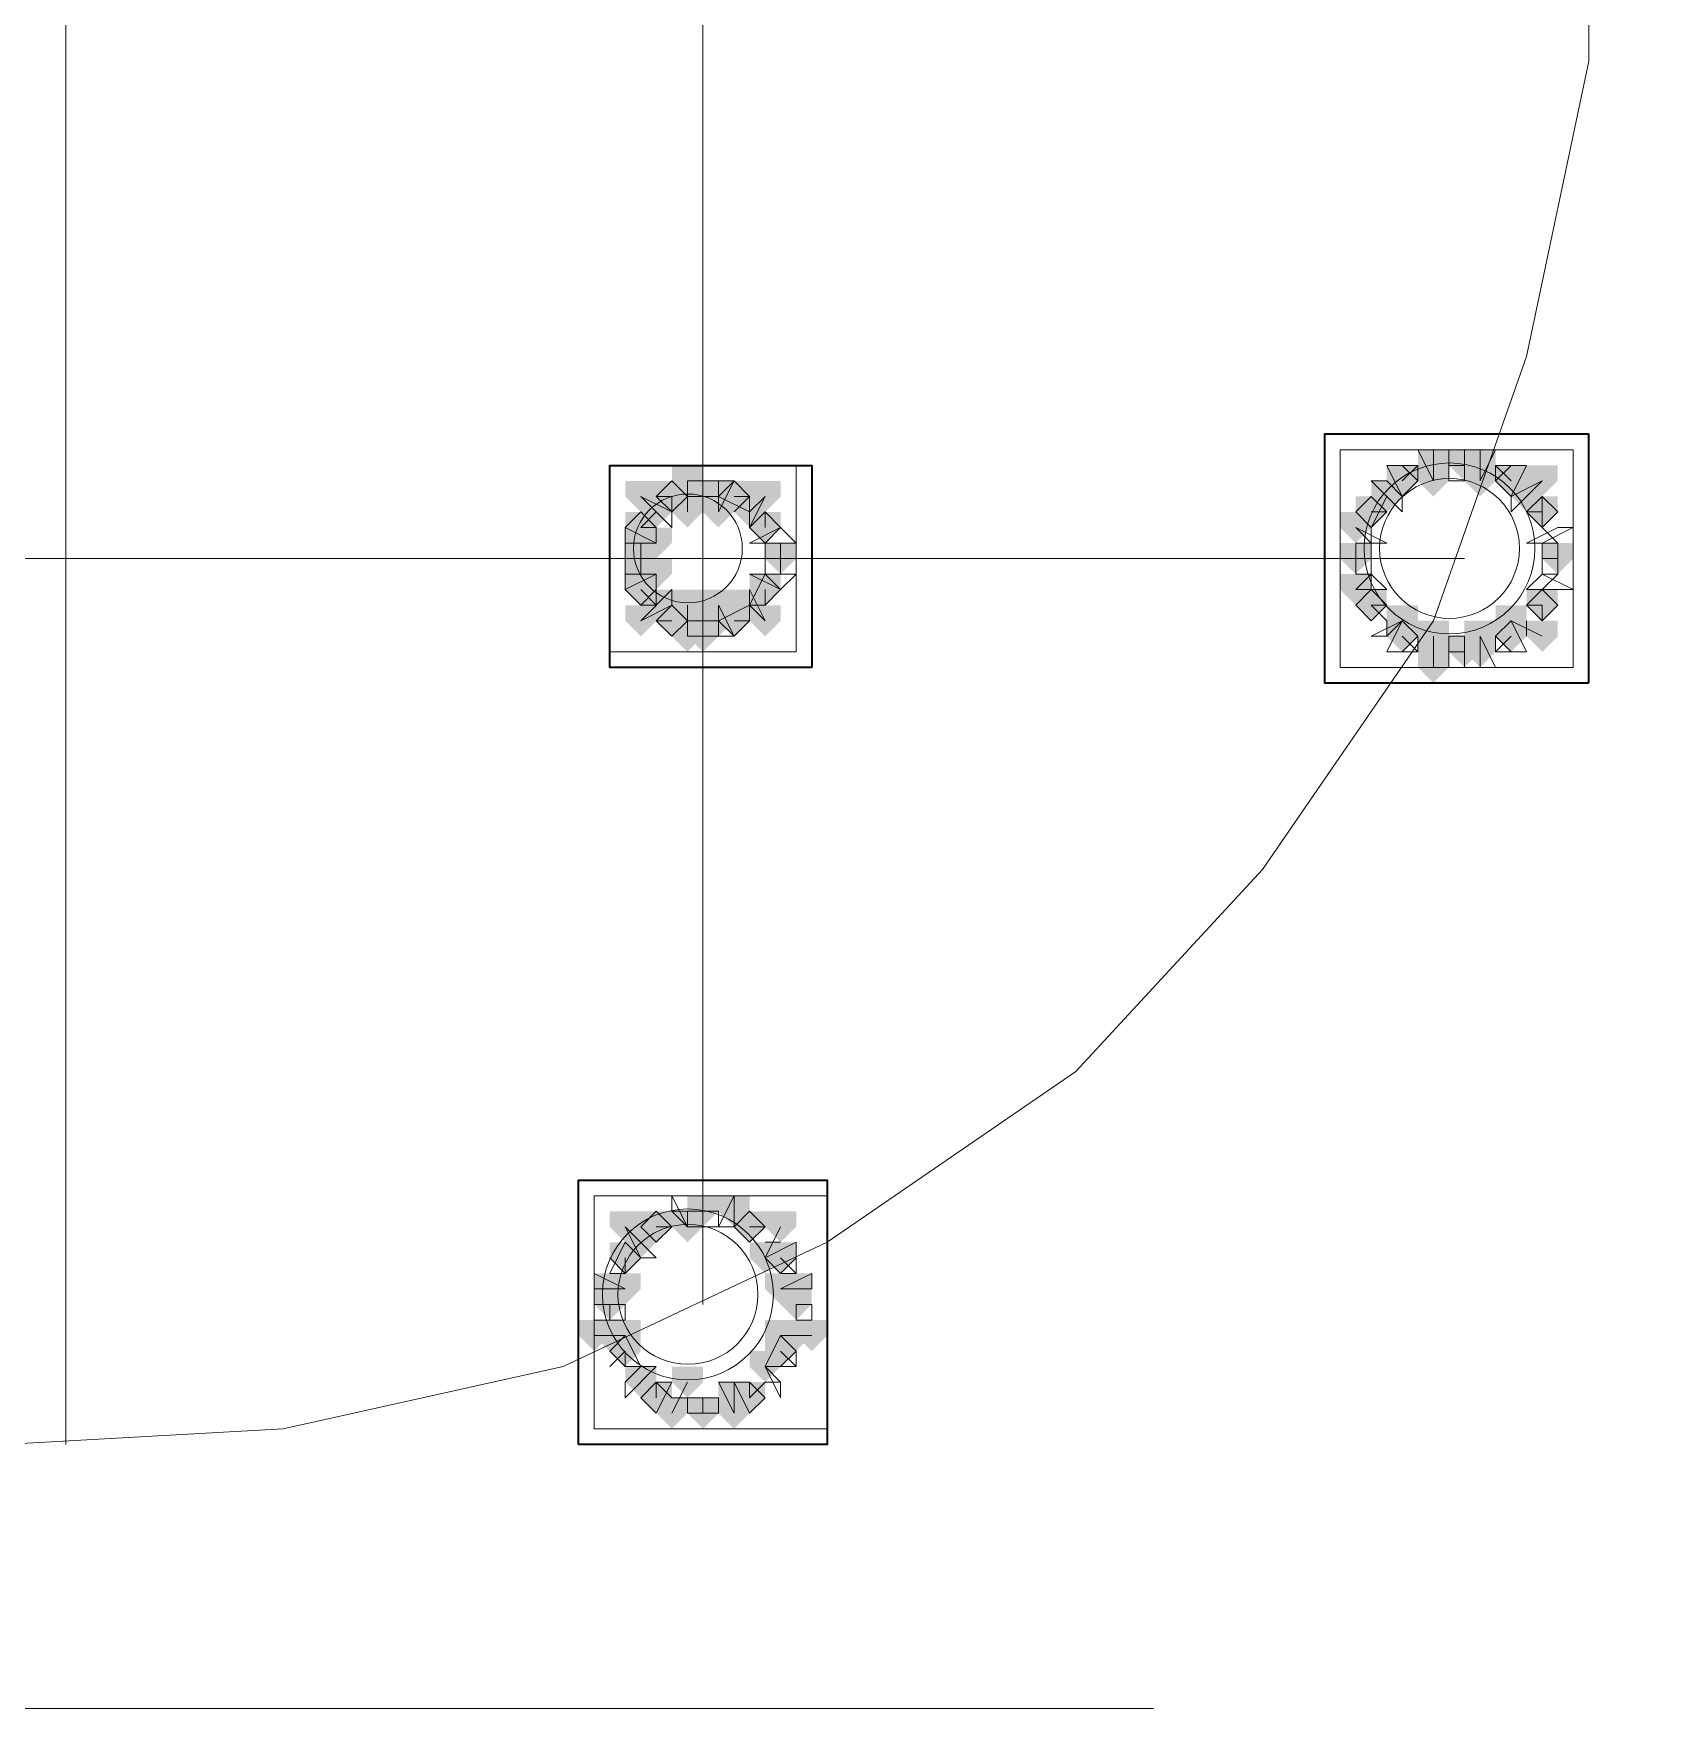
# Model space of a CAD drawing. Header units: millimetres. Extents: x 2315 to 4619, y 1334 to 1897.
# Drawn here: x 3919.89 to 3926.3, y 1534.67 to 1541.26 of the extents above; entities that cross this region are included whole.
import ezdxf

# ---------------------------------------------------------------- set-up
doc = ezdxf.new("R2010")
doc.units = ezdxf.units.MM
doc.linetypes.add('PDF_IMPORT', pattern=[1, 0.8, -0.2])
for name, color, linetype, true_color in [('PDF_10', 7, 'Continuous', 0x00b85c), ('PDF_AXIS', 7, 'Continuous', 0x00b85c), ('PDF_柱构件', 7, 'Continuous', 0x00b85c), ('PDF_转运站初步方案', 7, 'Continuous', 0x00b85c)]:
    doc.layers.add(name, color=color, linetype=linetype, true_color=true_color)
doc.layers.add('PDF_中心线层', color=1, linetype='Continuous')
doc.layers.add('PDF_粗实线层', color=7, linetype='Continuous')

msp = doc.modelspace()

# ---------------------------------------------------------------- hatches: boundary and pattern name
at = {"layer": 'PDF_10', "transparency": 33554559}
for points in [[(3925.5101, 1539.6195), (3925.449, 1539.6195), (3925.449, 1539.5584), (3925.5101, 1539.4974), (3925.5712, 1539.5584), (3925.5712, 1539.6195)], [(3925.5101, 1539.6195), (3925.449, 1539.6195), (3925.449, 1539.5584), (3925.5101, 1539.4974), (3925.5712, 1539.5584), (3925.5712, 1539.6195)], [(3925.5101, 1539.6195), (3925.449, 1539.6195), (3925.449, 1539.5584), (3925.5101, 1539.4974), (3925.5712, 1539.5584), (3925.5712, 1539.6195)], [(3925.2658, 1539.5584), (3925.2047, 1539.5584), (3925.2047, 1539.4974), (3925.2658, 1539.4363), (3925.3268, 1539.4974), (3925.3268, 1539.5584)], [(3925.2658, 1539.5584), (3925.2047, 1539.5584), (3925.2047, 1539.4974), (3925.2658, 1539.4363), (3925.3268, 1539.4974), (3925.3268, 1539.5584)], [(3925.6933, 1539.5584), (3925.6322, 1539.5584), (3925.6322, 1539.4974), (3925.6933, 1539.4363), (3925.7544, 1539.4974), (3925.7544, 1539.5584)], [(3925.6933, 1539.5584), (3925.6322, 1539.5584), (3925.6322, 1539.4974), (3925.6933, 1539.4363), (3925.7544, 1539.4974), (3925.7544, 1539.5584)], [(3922.3949, 1539.4974), (3922.3339, 1539.4974), (3922.3339, 1539.4363), (3922.3949, 1539.3752), (3922.456, 1539.4363), (3922.456, 1539.4974)], [(3922.3949, 1539.4974), (3922.3339, 1539.4974), (3922.3339, 1539.4363), (3922.3949, 1539.3752), (3922.456, 1539.4363), (3922.456, 1539.4974)], [(3922.5171, 1539.4974), (3922.456, 1539.4974), (3922.456, 1539.4363), (3922.5171, 1539.3752), (3922.5782, 1539.4363), (3922.5782, 1539.4974)], [(3922.5171, 1539.4974), (3922.456, 1539.4974), (3922.456, 1539.4363), (3922.5171, 1539.3752), (3922.5782, 1539.4363), (3922.5782, 1539.4974)], [(3922.6393, 1539.4974), (3922.5782, 1539.4974), (3922.5782, 1539.4363), (3922.6393, 1539.3752), (3922.7003, 1539.4363), (3922.7003, 1539.4974)], [(3922.6393, 1539.4974), (3922.5782, 1539.4974), (3922.5782, 1539.4363), (3922.6393, 1539.3752), (3922.7003, 1539.4363), (3922.7003, 1539.4974)], [(3925.1436, 1539.4363), (3925.0825, 1539.4363), (3925.0825, 1539.3752), (3925.1436, 1539.3141), (3925.2047, 1539.3752), (3925.2047, 1539.4363)], [(3925.1436, 1539.4363), (3925.0825, 1539.4363), (3925.0825, 1539.3752), (3925.1436, 1539.3141), (3925.2047, 1539.3752), (3925.2047, 1539.4363)], [(3925.8155, 1539.4363), (3925.7544, 1539.4363), (3925.7544, 1539.3752), (3925.8155, 1539.3141), (3925.8766, 1539.3752), (3925.8766, 1539.4363)], [(3925.8155, 1539.4363), (3925.7544, 1539.4363), (3925.7544, 1539.3752), (3925.8155, 1539.3141), (3925.8766, 1539.3752), (3925.8766, 1539.4363)], [(3922.2728, 1539.3752), (3922.2117, 1539.3752), (3922.2117, 1539.3141), (3922.2728, 1539.253), (3922.3339, 1539.3141), (3922.3339, 1539.3752)], [(3922.2728, 1539.3752), (3922.2117, 1539.3752), (3922.2117, 1539.3141), (3922.2728, 1539.253), (3922.3339, 1539.3141), (3922.3339, 1539.3752)], [(3922.7614, 1539.3752), (3922.7003, 1539.3752), (3922.7003, 1539.3141), (3922.7614, 1539.253), (3922.8225, 1539.3141), (3922.8225, 1539.3752)], [(3922.7614, 1539.3752), (3922.7003, 1539.3752), (3922.7003, 1539.3141), (3922.7614, 1539.253), (3922.8225, 1539.3141), (3922.8225, 1539.3752)], [(3922.7614, 1539.3752), (3922.7003, 1539.3752), (3922.7003, 1539.3141), (3922.7614, 1539.253), (3922.8225, 1539.3141), (3922.8225, 1539.3752)], [(3922.2728, 1539.253), (3922.2117, 1539.253), (3922.2117, 1539.192), (3922.2728, 1539.1309), (3922.3339, 1539.192), (3922.3339, 1539.253)], [(3922.2728, 1539.253), (3922.2117, 1539.253), (3922.2117, 1539.192), (3922.2728, 1539.1309), (3922.3339, 1539.192), (3922.3339, 1539.253)], [(3922.8225, 1539.253), (3922.7614, 1539.253), (3922.7614, 1539.192), (3922.8225, 1539.1309), (3922.8836, 1539.192), (3922.8836, 1539.253)], [(3922.8225, 1539.253), (3922.7614, 1539.253), (3922.7614, 1539.192), (3922.8225, 1539.1309), (3922.8836, 1539.192), (3922.8836, 1539.253)], [(3925.0825, 1539.253), (3925.0214, 1539.253), (3925.0214, 1539.192), (3925.0825, 1539.1309), (3925.1436, 1539.192), (3925.1436, 1539.253)], [(3925.0825, 1539.253), (3925.0214, 1539.253), (3925.0214, 1539.192), (3925.0825, 1539.1309), (3925.1436, 1539.192), (3925.1436, 1539.253)], [(3925.8766, 1539.253), (3925.8155, 1539.253), (3925.8155, 1539.192), (3925.8766, 1539.1309), (3925.9376, 1539.192), (3925.9376, 1539.253)], [(3925.8766, 1539.253), (3925.8155, 1539.253), (3925.8155, 1539.192), (3925.8766, 1539.1309), (3925.9376, 1539.192), (3925.9376, 1539.253)], [(3922.2728, 1539.1309), (3922.2117, 1539.1309), (3922.2117, 1539.0698), (3922.2728, 1539.0087), (3922.3339, 1539.0698), (3922.3339, 1539.1309)], [(3922.2728, 1539.1309), (3922.2117, 1539.1309), (3922.2117, 1539.0698), (3922.2728, 1539.0087), (3922.3339, 1539.0698), (3922.3339, 1539.1309)], [(3922.7614, 1539.1309), (3922.7003, 1539.1309), (3922.7003, 1539.0698), (3922.7614, 1539.0087), (3922.8225, 1539.0698), (3922.8225, 1539.1309)], [(3922.7614, 1539.1309), (3922.7003, 1539.1309), (3922.7003, 1539.0698), (3922.7614, 1539.0087), (3922.8225, 1539.0698), (3922.8225, 1539.1309)], [(3925.1436, 1539.0698), (3925.0825, 1539.0698), (3925.0825, 1539.0087), (3925.1436, 1538.9476), (3925.2047, 1539.0087), (3925.2047, 1539.0698)], [(3925.1436, 1539.0698), (3925.0825, 1539.0698), (3925.0825, 1539.0087), (3925.1436, 1538.9476), (3925.2047, 1539.0087), (3925.2047, 1539.0698)], [(3925.8155, 1539.0698), (3925.7544, 1539.0698), (3925.7544, 1539.0087), (3925.8155, 1538.9476), (3925.8766, 1539.0087), (3925.8766, 1539.0698)], [(3925.8155, 1539.0698), (3925.7544, 1539.0698), (3925.7544, 1539.0087), (3925.8155, 1538.9476), (3925.8766, 1539.0087), (3925.8766, 1539.0698)], [(3922.3949, 1539.0087), (3922.3339, 1539.0087), (3922.3339, 1538.9476), (3922.3949, 1538.8866), (3922.456, 1538.9476), (3922.456, 1539.0087)], [(3922.3949, 1539.0087), (3922.3339, 1539.0087), (3922.3339, 1538.9476), (3922.3949, 1538.8866), (3922.456, 1538.9476), (3922.456, 1539.0087)], [(3922.3949, 1539.0087), (3922.3339, 1539.0087), (3922.3339, 1538.9476), (3922.3949, 1538.8866), (3922.456, 1538.9476), (3922.456, 1539.0087)], [(3922.6393, 1539.0087), (3922.5782, 1539.0087), (3922.5782, 1538.9476), (3922.6393, 1538.8866), (3922.7003, 1538.9476), (3922.7003, 1539.0087)], [(3922.6393, 1539.0087), (3922.5782, 1539.0087), (3922.5782, 1538.9476), (3922.6393, 1538.8866), (3922.7003, 1538.9476), (3922.7003, 1539.0087)], [(3922.5171, 1538.9476), (3922.456, 1538.9476), (3922.456, 1538.8866), (3922.5171, 1538.8255), (3922.5782, 1538.8866), (3922.5782, 1538.9476)], [(3922.5171, 1538.9476), (3922.456, 1538.9476), (3922.456, 1538.8866), (3922.5171, 1538.8255), (3922.5782, 1538.8866), (3922.5782, 1538.9476)], [(3925.2658, 1538.9476), (3925.2047, 1538.9476), (3925.2047, 1538.8866), (3925.2658, 1538.8255), (3925.3268, 1538.8866), (3925.3268, 1538.9476)], [(3925.2658, 1538.9476), (3925.2047, 1538.9476), (3925.2047, 1538.8866), (3925.2658, 1538.8255), (3925.3268, 1538.8866), (3925.3268, 1538.9476)], [(3925.6933, 1538.9476), (3925.6322, 1538.9476), (3925.6322, 1538.8866), (3925.6933, 1538.8255), (3925.7544, 1538.8866), (3925.7544, 1538.9476)], [(3925.6933, 1538.9476), (3925.6322, 1538.9476), (3925.6322, 1538.8866), (3925.6933, 1538.8255), (3925.7544, 1538.8866), (3925.7544, 1538.9476)], [(3925.5101, 1538.8866), (3925.449, 1538.8866), (3925.449, 1538.8255), (3925.5101, 1538.7644), (3925.5712, 1538.8255), (3925.5712, 1538.8866)], [(3925.5101, 1538.8866), (3925.449, 1538.8866), (3925.449, 1538.8255), (3925.5101, 1538.7644), (3925.5712, 1538.8255), (3925.5712, 1538.8866)], [(3922.3339, 1536.6265), (3922.2728, 1536.6265), (3922.2728, 1536.5655), (3922.3339, 1536.5044), (3922.3949, 1536.5655), (3922.3949, 1536.6265)], [(3922.3339, 1536.6265), (3922.2728, 1536.6265), (3922.2728, 1536.5655), (3922.3339, 1536.5044), (3922.3949, 1536.5655), (3922.3949, 1536.6265)], [(3922.3339, 1536.6265), (3922.2728, 1536.6265), (3922.2728, 1536.5655), (3922.3339, 1536.5044), (3922.3949, 1536.5655), (3922.3949, 1536.6265)], [(3922.5171, 1536.6876), (3922.456, 1536.6876), (3922.456, 1536.6265), (3922.5171, 1536.5655), (3922.5782, 1536.6265), (3922.5782, 1536.6876)], [(3922.5171, 1536.6876), (3922.456, 1536.6876), (3922.456, 1536.6265), (3922.5171, 1536.5655), (3922.5782, 1536.6265), (3922.5782, 1536.6876)], [(3922.7003, 1536.6265), (3922.6393, 1536.6265), (3922.6393, 1536.5655), (3922.7003, 1536.5044), (3922.7614, 1536.5655), (3922.7614, 1536.6265)], [(3922.7003, 1536.6265), (3922.6393, 1536.6265), (3922.6393, 1536.5655), (3922.7003, 1536.5044), (3922.7614, 1536.5655), (3922.7614, 1536.6265)], [(3922.7003, 1536.6265), (3922.6393, 1536.6265), (3922.6393, 1536.5655), (3922.7003, 1536.5044), (3922.7614, 1536.5655), (3922.7614, 1536.6265)], [(3922.2117, 1536.5044), (3922.1506, 1536.5044), (3922.1506, 1536.4433), (3922.2117, 1536.3822), (3922.2728, 1536.4433), (3922.2728, 1536.5044)], [(3922.2117, 1536.5044), (3922.1506, 1536.5044), (3922.1506, 1536.4433), (3922.2117, 1536.3822), (3922.2728, 1536.4433), (3922.2728, 1536.5044)], [(3922.8225, 1536.5044), (3922.7614, 1536.5044), (3922.7614, 1536.4433), (3922.8225, 1536.3822), (3922.8836, 1536.4433), (3922.8836, 1536.5044)], [(3922.8225, 1536.5044), (3922.7614, 1536.5044), (3922.7614, 1536.4433), (3922.8225, 1536.3822), (3922.8836, 1536.4433), (3922.8836, 1536.5044)], [(3922.1506, 1536.3211), (3922.0895, 1536.3211), (3922.0895, 1536.2601), (3922.1506, 1536.199), (3922.2117, 1536.2601), (3922.2117, 1536.3211)], [(3922.1506, 1536.3211), (3922.0895, 1536.3211), (3922.0895, 1536.2601), (3922.1506, 1536.199), (3922.2117, 1536.2601), (3922.2117, 1536.3211)], [(3922.1506, 1536.3211), (3922.0895, 1536.3211), (3922.0895, 1536.2601), (3922.1506, 1536.199), (3922.2117, 1536.2601), (3922.2117, 1536.3211)], [(3922.8836, 1536.3211), (3922.8225, 1536.3211), (3922.8225, 1536.2601), (3922.8836, 1536.199), (3922.9447, 1536.2601), (3922.9447, 1536.3211)], [(3922.8836, 1536.3211), (3922.8225, 1536.3211), (3922.8225, 1536.2601), (3922.8836, 1536.199), (3922.9447, 1536.2601), (3922.9447, 1536.3211)], [(3922.2117, 1536.1379), (3922.1506, 1536.1379), (3922.1506, 1536.0768), (3922.2117, 1536.0157), (3922.2728, 1536.0768), (3922.2728, 1536.1379)], [(3922.2117, 1536.1379), (3922.1506, 1536.1379), (3922.1506, 1536.0768), (3922.2117, 1536.0157), (3922.2728, 1536.0768), (3922.2728, 1536.1379)], [(3922.8225, 1536.1379), (3922.7614, 1536.1379), (3922.7614, 1536.0768), (3922.8225, 1536.0157), (3922.8836, 1536.0768), (3922.8836, 1536.1379)], [(3922.8225, 1536.1379), (3922.7614, 1536.1379), (3922.7614, 1536.0768), (3922.8225, 1536.0157), (3922.8836, 1536.0768), (3922.8836, 1536.1379)], [(3922.3339, 1535.9547), (3922.2728, 1535.9547), (3922.2728, 1535.8936), (3922.3339, 1535.8325), (3922.3949, 1535.8936), (3922.3949, 1535.9547)], [(3922.3339, 1535.9547), (3922.2728, 1535.9547), (3922.2728, 1535.8936), (3922.3339, 1535.8325), (3922.3949, 1535.8936), (3922.3949, 1535.9547)], [(3922.7003, 1535.9547), (3922.6393, 1535.9547), (3922.6393, 1535.8936), (3922.7003, 1535.8325), (3922.7614, 1535.8936), (3922.7614, 1535.9547)], [(3922.7003, 1535.9547), (3922.6393, 1535.9547), (3922.6393, 1535.8936), (3922.7003, 1535.8325), (3922.7614, 1535.8936), (3922.7614, 1535.9547)], [(3922.5171, 1535.8936), (3922.456, 1535.8936), (3922.456, 1535.8325), (3922.5171, 1535.7714), (3922.5782, 1535.8325), (3922.5782, 1535.8936)], [(3922.5171, 1535.8936), (3922.456, 1535.8936), (3922.456, 1535.8325), (3922.5171, 1535.7714), (3922.5782, 1535.8325), (3922.5782, 1535.8936)]]:
    msp.add_hatch(color=6, dxfattribs=at).paths.add_polyline_path(points)
at = {"layer": 'PDF_柱构件', "transparency": 33554559}
for points in [[(3925.3879, 1539.6195), (3925.3268, 1539.6195), (3925.3268, 1539.5584), (3925.3879, 1539.4974), (3925.449, 1539.5584), (3925.449, 1539.6195)], [(3925.5712, 1539.6195), (3925.5101, 1539.6195), (3925.5101, 1539.5584), (3925.5712, 1539.4974), (3925.6322, 1539.5584), (3925.6322, 1539.6195)], [(3922.456, 1539.5584), (3922.3949, 1539.5584), (3922.3949, 1539.4974), (3922.456, 1539.4363), (3922.5171, 1539.4974), (3922.5171, 1539.5584)], [(3925.3879, 1539.5584), (3925.3268, 1539.5584), (3925.3268, 1539.4974), (3925.3879, 1539.4363), (3925.449, 1539.4974), (3925.449, 1539.5584)], [(3925.5712, 1539.5584), (3925.5101, 1539.5584), (3925.5101, 1539.4974), (3925.5712, 1539.4363), (3925.6322, 1539.4974), (3925.6322, 1539.5584)], [(3925.8155, 1539.5584), (3925.7544, 1539.5584), (3925.7544, 1539.4974), (3925.8155, 1539.4363), (3925.8766, 1539.4974), (3925.8766, 1539.5584)], [(3922.2728, 1539.4974), (3922.2117, 1539.4974), (3922.2117, 1539.4363), (3922.2728, 1539.3752), (3922.3339, 1539.4363), (3922.3339, 1539.4974)], [(3922.456, 1539.4974), (3922.3949, 1539.4974), (3922.3949, 1539.4363), (3922.456, 1539.3752), (3922.5171, 1539.4363), (3922.5171, 1539.4974)], [(3922.5782, 1539.4974), (3922.5171, 1539.4974), (3922.5171, 1539.4363), (3922.5782, 1539.3752), (3922.6393, 1539.4363), (3922.6393, 1539.4974)], [(3922.7614, 1539.4974), (3922.7003, 1539.4974), (3922.7003, 1539.4363), (3922.7614, 1539.3752), (3922.8225, 1539.4363), (3922.8225, 1539.4974)], [(3925.2047, 1539.4974), (3925.1436, 1539.4974), (3925.1436, 1539.4363), (3925.2047, 1539.3752), (3925.2658, 1539.4363), (3925.2658, 1539.4974)], [(3925.7544, 1539.4974), (3925.6933, 1539.4974), (3925.6933, 1539.4363), (3925.7544, 1539.3752), (3925.8155, 1539.4363), (3925.8155, 1539.4974)], [(3922.3339, 1539.4363), (3922.2728, 1539.4363), (3922.2728, 1539.3752), (3922.3339, 1539.3141), (3922.3949, 1539.3752), (3922.3949, 1539.4363)], [(3922.456, 1539.4363), (3922.3949, 1539.4363), (3922.3949, 1539.3752), (3922.456, 1539.3141), (3922.5171, 1539.3752), (3922.5171, 1539.4363)], [(3922.5782, 1539.4363), (3922.5171, 1539.4363), (3922.5171, 1539.3752), (3922.5782, 1539.3141), (3922.6393, 1539.3752), (3922.6393, 1539.4363)], [(3922.7003, 1539.4363), (3922.6393, 1539.4363), (3922.6393, 1539.3752), (3922.7003, 1539.3141), (3922.7614, 1539.3752), (3922.7614, 1539.4363)], [(3925.0825, 1539.3752), (3925.0214, 1539.3752), (3925.0214, 1539.3141), (3925.0825, 1539.253), (3925.1436, 1539.3141), (3925.1436, 1539.3752)], [(3922.2728, 1539.3141), (3922.2117, 1539.3141), (3922.2117, 1539.253), (3922.2728, 1539.192), (3922.3339, 1539.253), (3922.3339, 1539.3141)], [(3922.3339, 1539.3141), (3922.2728, 1539.3141), (3922.2728, 1539.253), (3922.3339, 1539.192), (3922.3949, 1539.253), (3922.3949, 1539.3141)], [(3922.2728, 1539.192), (3922.2117, 1539.192), (3922.2117, 1539.1309), (3922.2728, 1539.0698), (3922.3339, 1539.1309), (3922.3339, 1539.192)], [(3922.3339, 1539.192), (3922.2728, 1539.192), (3922.2728, 1539.1309), (3922.3339, 1539.0698), (3922.3949, 1539.1309), (3922.3949, 1539.192)], [(3925.0825, 1539.1309), (3925.0214, 1539.1309), (3925.0214, 1539.0698), (3925.0825, 1539.0087), (3925.1436, 1539.0698), (3925.1436, 1539.1309)], [(3922.3339, 1539.0698), (3922.2728, 1539.0698), (3922.2728, 1539.0087), (3922.3339, 1538.9476), (3922.3949, 1539.0087), (3922.3949, 1539.0698)], [(3922.456, 1539.0698), (3922.3949, 1539.0698), (3922.3949, 1539.0087), (3922.456, 1538.9476), (3922.5171, 1539.0087), (3922.5171, 1539.0698)], [(3922.5782, 1539.0698), (3922.5171, 1539.0698), (3922.5171, 1539.0087), (3922.5782, 1538.9476), (3922.6393, 1539.0087), (3922.6393, 1539.0698)], [(3922.7003, 1539.0698), (3922.6393, 1539.0698), (3922.6393, 1539.0087), (3922.7003, 1538.9476), (3922.7614, 1539.0087), (3922.7614, 1539.0698)], [(3922.2728, 1539.0087), (3922.2117, 1539.0087), (3922.2117, 1538.9476), (3922.2728, 1538.8866), (3922.3339, 1538.9476), (3922.3339, 1539.0087)], [(3922.456, 1539.0087), (3922.3949, 1539.0087), (3922.3949, 1538.9476), (3922.456, 1538.8866), (3922.5171, 1538.9476), (3922.5171, 1539.0087)], [(3922.5782, 1539.0087), (3922.5171, 1539.0087), (3922.5171, 1538.9476), (3922.5782, 1538.8866), (3922.6393, 1538.9476), (3922.6393, 1539.0087)], [(3922.7614, 1539.0087), (3922.7003, 1539.0087), (3922.7003, 1538.9476), (3922.7614, 1538.8866), (3922.8225, 1538.9476), (3922.8225, 1539.0087)], [(3925.2658, 1539.0087), (3925.2047, 1539.0087), (3925.2047, 1538.9476), (3925.2658, 1538.8866), (3925.3268, 1538.9476), (3925.3268, 1539.0087)], [(3925.6933, 1539.0087), (3925.6322, 1539.0087), (3925.6322, 1538.9476), (3925.6933, 1538.8866), (3925.7544, 1538.9476), (3925.7544, 1539.0087)], [(3922.456, 1538.9476), (3922.3949, 1538.9476), (3922.3949, 1538.8866), (3922.456, 1538.8255), (3922.5171, 1538.8866), (3922.5171, 1538.9476)], [(3925.3879, 1538.9476), (3925.3268, 1538.9476), (3925.3268, 1538.8866), (3925.3879, 1538.8255), (3925.449, 1538.8866), (3925.449, 1538.9476)], [(3925.5712, 1538.9476), (3925.5101, 1538.9476), (3925.5101, 1538.8866), (3925.5712, 1538.8255), (3925.6322, 1538.8866), (3925.6322, 1538.9476)], [(3925.8155, 1538.9476), (3925.7544, 1538.9476), (3925.7544, 1538.8866), (3925.8155, 1538.8255), (3925.8766, 1538.8866), (3925.8766, 1538.9476)], [(3925.3879, 1538.8866), (3925.3268, 1538.8866), (3925.3268, 1538.8255), (3925.3879, 1538.7644), (3925.449, 1538.8255), (3925.449, 1538.8866)], [(3925.5712, 1538.8866), (3925.5101, 1538.8866), (3925.5101, 1538.8255), (3925.5712, 1538.7644), (3925.6322, 1538.8255), (3925.6322, 1538.8866)], [(3925.3879, 1538.8255), (3925.3268, 1538.8255), (3925.3268, 1538.7644), (3925.3879, 1538.7033), (3925.449, 1538.7644), (3925.449, 1538.8255)], [(3922.2117, 1536.6265), (3922.1506, 1536.6265), (3922.1506, 1536.5655), (3922.2117, 1536.5044), (3922.2728, 1536.5655), (3922.2728, 1536.6265)], [(3922.456, 1536.6265), (3922.3949, 1536.6265), (3922.3949, 1536.5655), (3922.456, 1536.5044), (3922.5171, 1536.5655), (3922.5171, 1536.6265)], [(3922.6393, 1536.6876), (3922.5782, 1536.6876), (3922.5782, 1536.6265), (3922.6393, 1536.5655), (3922.7003, 1536.6265), (3922.7003, 1536.6876)], [(3922.8225, 1536.6265), (3922.7614, 1536.6265), (3922.7614, 1536.5655), (3922.8225, 1536.5044), (3922.8836, 1536.5655), (3922.8836, 1536.6265)], [(3922.2728, 1536.5655), (3922.2117, 1536.5655), (3922.2117, 1536.5044), (3922.2728, 1536.4433), (3922.3339, 1536.5044), (3922.3339, 1536.5655)], [(3922.7614, 1536.5044), (3922.7003, 1536.5044), (3922.7003, 1536.4433), (3922.7614, 1536.3822), (3922.8225, 1536.4433), (3922.8225, 1536.5044)], [(3922.1506, 1536.3822), (3922.0895, 1536.3822), (3922.0895, 1536.3211), (3922.1506, 1536.2601), (3922.2117, 1536.3211), (3922.2117, 1536.3822)], [(3922.2117, 1536.3822), (3922.1506, 1536.3822), (3922.1506, 1536.3211), (3922.2117, 1536.2601), (3922.2728, 1536.3211), (3922.2728, 1536.3822)], [(3922.8225, 1536.3822), (3922.7614, 1536.3822), (3922.7614, 1536.3211), (3922.8225, 1536.2601), (3922.8836, 1536.3211), (3922.8836, 1536.3822)], [(3922.8836, 1536.3822), (3922.8225, 1536.3822), (3922.8225, 1536.3211), (3922.8836, 1536.2601), (3922.9447, 1536.3211), (3922.9447, 1536.3822)], [(3922.0895, 1536.199), (3922.0285, 1536.199), (3922.0285, 1536.1379), (3922.0895, 1536.0768), (3922.1506, 1536.1379), (3922.1506, 1536.199)], [(3922.1506, 1536.199), (3922.0895, 1536.199), (3922.0895, 1536.1379), (3922.1506, 1536.0768), (3922.2117, 1536.1379), (3922.2117, 1536.199)], [(3922.2117, 1536.199), (3922.1506, 1536.199), (3922.1506, 1536.1379), (3922.2117, 1536.0768), (3922.2728, 1536.1379), (3922.2728, 1536.199)], [(3922.8225, 1536.199), (3922.7614, 1536.199), (3922.7614, 1536.1379), (3922.8225, 1536.0768), (3922.8836, 1536.1379), (3922.8836, 1536.199)], [(3922.8836, 1536.199), (3922.8225, 1536.199), (3922.8225, 1536.1379), (3922.8836, 1536.0768), (3922.9447, 1536.1379), (3922.9447, 1536.199)], [(3922.9447, 1536.199), (3922.8836, 1536.199), (3922.8836, 1536.1379), (3922.9447, 1536.0768), (3923.0058, 1536.1379), (3923.0058, 1536.199)], [(3922.7614, 1536.0768), (3922.7003, 1536.0768), (3922.7003, 1536.0157), (3922.7614, 1535.9547), (3922.8225, 1536.0157), (3922.8225, 1536.0768)], [(3922.2728, 1536.0157), (3922.2117, 1536.0157), (3922.2117, 1535.9547), (3922.2728, 1535.8936), (3922.3339, 1535.9547), (3922.3339, 1536.0157)], [(3922.456, 1536.0157), (3922.3949, 1536.0157), (3922.3949, 1535.9547), (3922.456, 1535.8936), (3922.5171, 1535.9547), (3922.5171, 1536.0157)], [(3922.6393, 1535.9547), (3922.5782, 1535.9547), (3922.5782, 1535.8936), (3922.6393, 1535.8325), (3922.7003, 1535.8936), (3922.7003, 1535.9547)], [(3922.3949, 1535.8936), (3922.3339, 1535.8936), (3922.3339, 1535.8325), (3922.3949, 1535.7714), (3922.456, 1535.8325), (3922.456, 1535.8936)], [(3922.6393, 1535.8936), (3922.5782, 1535.8936), (3922.5782, 1535.8325), (3922.6393, 1535.7714), (3922.7003, 1535.8325), (3922.7003, 1535.8936)]]:
    msp.add_hatch(color=6, dxfattribs=at).paths.add_polyline_path(points)
at = {"layer": 'PDF_转运站初步方案', "transparency": 33554559}
for points in [[(3925.5101, 1539.6195), (3925.449, 1539.6195), (3925.449, 1539.5584), (3925.5101, 1539.4974), (3925.5712, 1539.5584), (3925.5712, 1539.6195)], [(3925.5101, 1539.6195), (3925.449, 1539.6195), (3925.449, 1539.5584), (3925.5101, 1539.4974), (3925.5712, 1539.5584), (3925.5712, 1539.6195)], [(3925.2658, 1539.5584), (3925.2047, 1539.5584), (3925.2047, 1539.4974), (3925.2658, 1539.4363), (3925.3268, 1539.4974), (3925.3268, 1539.5584)], [(3925.2658, 1539.5584), (3925.2047, 1539.5584), (3925.2047, 1539.4974), (3925.2658, 1539.4363), (3925.3268, 1539.4974), (3925.3268, 1539.5584)], [(3925.6933, 1539.5584), (3925.6322, 1539.5584), (3925.6322, 1539.4974), (3925.6933, 1539.4363), (3925.7544, 1539.4974), (3925.7544, 1539.5584)], [(3925.6933, 1539.5584), (3925.6322, 1539.5584), (3925.6322, 1539.4974), (3925.6933, 1539.4363), (3925.7544, 1539.4974), (3925.7544, 1539.5584)], [(3922.3949, 1539.4974), (3922.3339, 1539.4974), (3922.3339, 1539.4363), (3922.3949, 1539.3752), (3922.456, 1539.4363), (3922.456, 1539.4974)], [(3922.3949, 1539.4974), (3922.3339, 1539.4974), (3922.3339, 1539.4363), (3922.3949, 1539.3752), (3922.456, 1539.4363), (3922.456, 1539.4974)], [(3922.5171, 1539.4974), (3922.456, 1539.4974), (3922.456, 1539.4363), (3922.5171, 1539.3752), (3922.5782, 1539.4363), (3922.5782, 1539.4974)], [(3922.5171, 1539.4974), (3922.456, 1539.4974), (3922.456, 1539.4363), (3922.5171, 1539.3752), (3922.5782, 1539.4363), (3922.5782, 1539.4974)], [(3922.6393, 1539.4974), (3922.5782, 1539.4974), (3922.5782, 1539.4363), (3922.6393, 1539.3752), (3922.7003, 1539.4363), (3922.7003, 1539.4974)], [(3922.6393, 1539.4974), (3922.5782, 1539.4974), (3922.5782, 1539.4363), (3922.6393, 1539.3752), (3922.7003, 1539.4363), (3922.7003, 1539.4974)], [(3925.1436, 1539.4363), (3925.0825, 1539.4363), (3925.0825, 1539.3752), (3925.1436, 1539.3141), (3925.2047, 1539.3752), (3925.2047, 1539.4363)], [(3925.1436, 1539.4363), (3925.0825, 1539.4363), (3925.0825, 1539.3752), (3925.1436, 1539.3141), (3925.2047, 1539.3752), (3925.2047, 1539.4363)], [(3925.8155, 1539.4363), (3925.7544, 1539.4363), (3925.7544, 1539.3752), (3925.8155, 1539.3141), (3925.8766, 1539.3752), (3925.8766, 1539.4363)], [(3925.8155, 1539.4363), (3925.7544, 1539.4363), (3925.7544, 1539.3752), (3925.8155, 1539.3141), (3925.8766, 1539.3752), (3925.8766, 1539.4363)], [(3922.2728, 1539.3752), (3922.2117, 1539.3752), (3922.2117, 1539.3141), (3922.2728, 1539.253), (3922.3339, 1539.3141), (3922.3339, 1539.3752)], [(3922.2728, 1539.3752), (3922.2117, 1539.3752), (3922.2117, 1539.3141), (3922.2728, 1539.253), (3922.3339, 1539.3141), (3922.3339, 1539.3752)], [(3922.7614, 1539.3752), (3922.7003, 1539.3752), (3922.7003, 1539.3141), (3922.7614, 1539.253), (3922.8225, 1539.3141), (3922.8225, 1539.3752)], [(3922.7614, 1539.3752), (3922.7003, 1539.3752), (3922.7003, 1539.3141), (3922.7614, 1539.253), (3922.8225, 1539.3141), (3922.8225, 1539.3752)], [(3922.2728, 1539.253), (3922.2117, 1539.253), (3922.2117, 1539.192), (3922.2728, 1539.1309), (3922.3339, 1539.192), (3922.3339, 1539.253)], [(3922.2728, 1539.253), (3922.2117, 1539.253), (3922.2117, 1539.192), (3922.2728, 1539.1309), (3922.3339, 1539.192), (3922.3339, 1539.253)], [(3922.8225, 1539.253), (3922.7614, 1539.253), (3922.7614, 1539.192), (3922.8225, 1539.1309), (3922.8836, 1539.192), (3922.8836, 1539.253)], [(3922.8225, 1539.253), (3922.7614, 1539.253), (3922.7614, 1539.192), (3922.8225, 1539.1309), (3922.8836, 1539.192), (3922.8836, 1539.253)], [(3925.0825, 1539.253), (3925.0214, 1539.253), (3925.0214, 1539.192), (3925.0825, 1539.1309), (3925.1436, 1539.192), (3925.1436, 1539.253)], [(3925.0825, 1539.253), (3925.0214, 1539.253), (3925.0214, 1539.192), (3925.0825, 1539.1309), (3925.1436, 1539.192), (3925.1436, 1539.253)], [(3925.8766, 1539.253), (3925.8155, 1539.253), (3925.8155, 1539.192), (3925.8766, 1539.1309), (3925.9376, 1539.192), (3925.9376, 1539.253)], [(3925.8766, 1539.253), (3925.8155, 1539.253), (3925.8155, 1539.192), (3925.8766, 1539.1309), (3925.9376, 1539.192), (3925.9376, 1539.253)], [(3922.2728, 1539.1309), (3922.2117, 1539.1309), (3922.2117, 1539.0698), (3922.2728, 1539.0087), (3922.3339, 1539.0698), (3922.3339, 1539.1309)], [(3922.2728, 1539.1309), (3922.2117, 1539.1309), (3922.2117, 1539.0698), (3922.2728, 1539.0087), (3922.3339, 1539.0698), (3922.3339, 1539.1309)], [(3922.7614, 1539.1309), (3922.7003, 1539.1309), (3922.7003, 1539.0698), (3922.7614, 1539.0087), (3922.8225, 1539.0698), (3922.8225, 1539.1309)], [(3922.7614, 1539.1309), (3922.7003, 1539.1309), (3922.7003, 1539.0698), (3922.7614, 1539.0087), (3922.8225, 1539.0698), (3922.8225, 1539.1309)], [(3925.1436, 1539.0698), (3925.0825, 1539.0698), (3925.0825, 1539.0087), (3925.1436, 1538.9476), (3925.2047, 1539.0087), (3925.2047, 1539.0698)], [(3925.1436, 1539.0698), (3925.0825, 1539.0698), (3925.0825, 1539.0087), (3925.1436, 1538.9476), (3925.2047, 1539.0087), (3925.2047, 1539.0698)], [(3925.8155, 1539.0698), (3925.7544, 1539.0698), (3925.7544, 1539.0087), (3925.8155, 1538.9476), (3925.8766, 1539.0087), (3925.8766, 1539.0698)], [(3925.8155, 1539.0698), (3925.7544, 1539.0698), (3925.7544, 1539.0087), (3925.8155, 1538.9476), (3925.8766, 1539.0087), (3925.8766, 1539.0698)], [(3922.3949, 1539.0087), (3922.3339, 1539.0087), (3922.3339, 1538.9476), (3922.3949, 1538.8866), (3922.456, 1538.9476), (3922.456, 1539.0087)], [(3922.3949, 1539.0087), (3922.3339, 1539.0087), (3922.3339, 1538.9476), (3922.3949, 1538.8866), (3922.456, 1538.9476), (3922.456, 1539.0087)], [(3922.6393, 1539.0087), (3922.5782, 1539.0087), (3922.5782, 1538.9476), (3922.6393, 1538.8866), (3922.7003, 1538.9476), (3922.7003, 1539.0087)], [(3922.6393, 1539.0087), (3922.5782, 1539.0087), (3922.5782, 1538.9476), (3922.6393, 1538.8866), (3922.7003, 1538.9476), (3922.7003, 1539.0087)], [(3922.5171, 1538.9476), (3922.456, 1538.9476), (3922.456, 1538.8866), (3922.5171, 1538.8255), (3922.5782, 1538.8866), (3922.5782, 1538.9476)], [(3922.5171, 1538.9476), (3922.456, 1538.9476), (3922.456, 1538.8866), (3922.5171, 1538.8255), (3922.5782, 1538.8866), (3922.5782, 1538.9476)], [(3925.2658, 1538.9476), (3925.2047, 1538.9476), (3925.2047, 1538.8866), (3925.2658, 1538.8255), (3925.3268, 1538.8866), (3925.3268, 1538.9476)], [(3925.2658, 1538.9476), (3925.2047, 1538.9476), (3925.2047, 1538.8866), (3925.2658, 1538.8255), (3925.3268, 1538.8866), (3925.3268, 1538.9476)], [(3925.6933, 1538.9476), (3925.6322, 1538.9476), (3925.6322, 1538.8866), (3925.6933, 1538.8255), (3925.7544, 1538.8866), (3925.7544, 1538.9476)], [(3925.6933, 1538.9476), (3925.6322, 1538.9476), (3925.6322, 1538.8866), (3925.6933, 1538.8255), (3925.7544, 1538.8866), (3925.7544, 1538.9476)], [(3925.5101, 1538.8866), (3925.449, 1538.8866), (3925.449, 1538.8255), (3925.5101, 1538.7644), (3925.5712, 1538.8255), (3925.5712, 1538.8866)], [(3925.5101, 1538.8866), (3925.449, 1538.8866), (3925.449, 1538.8255), (3925.5101, 1538.7644), (3925.5712, 1538.8255), (3925.5712, 1538.8866)], [(3922.3339, 1536.6265), (3922.2728, 1536.6265), (3922.2728, 1536.5655), (3922.3339, 1536.5044), (3922.3949, 1536.5655), (3922.3949, 1536.6265)], [(3922.3339, 1536.6265), (3922.2728, 1536.6265), (3922.2728, 1536.5655), (3922.3339, 1536.5044), (3922.3949, 1536.5655), (3922.3949, 1536.6265)], [(3922.5171, 1536.6876), (3922.456, 1536.6876), (3922.456, 1536.6265), (3922.5171, 1536.5655), (3922.5782, 1536.6265), (3922.5782, 1536.6876)], [(3922.5171, 1536.6876), (3922.456, 1536.6876), (3922.456, 1536.6265), (3922.5171, 1536.5655), (3922.5782, 1536.6265), (3922.5782, 1536.6876)], [(3922.7003, 1536.6265), (3922.6393, 1536.6265), (3922.6393, 1536.5655), (3922.7003, 1536.5044), (3922.7614, 1536.5655), (3922.7614, 1536.6265)], [(3922.7003, 1536.6265), (3922.6393, 1536.6265), (3922.6393, 1536.5655), (3922.7003, 1536.5044), (3922.7614, 1536.5655), (3922.7614, 1536.6265)], [(3922.2117, 1536.5044), (3922.1506, 1536.5044), (3922.1506, 1536.4433), (3922.2117, 1536.3822), (3922.2728, 1536.4433), (3922.2728, 1536.5044)], [(3922.2117, 1536.5044), (3922.1506, 1536.5044), (3922.1506, 1536.4433), (3922.2117, 1536.3822), (3922.2728, 1536.4433), (3922.2728, 1536.5044)], [(3922.8225, 1536.5044), (3922.7614, 1536.5044), (3922.7614, 1536.4433), (3922.8225, 1536.3822), (3922.8836, 1536.4433), (3922.8836, 1536.5044)], [(3922.8225, 1536.5044), (3922.7614, 1536.5044), (3922.7614, 1536.4433), (3922.8225, 1536.3822), (3922.8836, 1536.4433), (3922.8836, 1536.5044)], [(3922.1506, 1536.3211), (3922.0895, 1536.3211), (3922.0895, 1536.2601), (3922.1506, 1536.199), (3922.2117, 1536.2601), (3922.2117, 1536.3211)], [(3922.1506, 1536.3211), (3922.0895, 1536.3211), (3922.0895, 1536.2601), (3922.1506, 1536.199), (3922.2117, 1536.2601), (3922.2117, 1536.3211)], [(3922.8836, 1536.3211), (3922.8225, 1536.3211), (3922.8225, 1536.2601), (3922.8836, 1536.199), (3922.9447, 1536.2601), (3922.9447, 1536.3211)], [(3922.8836, 1536.3211), (3922.8225, 1536.3211), (3922.8225, 1536.2601), (3922.8836, 1536.199), (3922.9447, 1536.2601), (3922.9447, 1536.3211)], [(3922.2117, 1536.1379), (3922.1506, 1536.1379), (3922.1506, 1536.0768), (3922.2117, 1536.0157), (3922.2728, 1536.0768), (3922.2728, 1536.1379)], [(3922.2117, 1536.1379), (3922.1506, 1536.1379), (3922.1506, 1536.0768), (3922.2117, 1536.0157), (3922.2728, 1536.0768), (3922.2728, 1536.1379)], [(3922.8225, 1536.1379), (3922.7614, 1536.1379), (3922.7614, 1536.0768), (3922.8225, 1536.0157), (3922.8836, 1536.0768), (3922.8836, 1536.1379)], [(3922.8225, 1536.1379), (3922.7614, 1536.1379), (3922.7614, 1536.0768), (3922.8225, 1536.0157), (3922.8836, 1536.0768), (3922.8836, 1536.1379)], [(3922.3339, 1535.9547), (3922.2728, 1535.9547), (3922.2728, 1535.8936), (3922.3339, 1535.8325), (3922.3949, 1535.8936), (3922.3949, 1535.9547)], [(3922.3339, 1535.9547), (3922.2728, 1535.9547), (3922.2728, 1535.8936), (3922.3339, 1535.8325), (3922.3949, 1535.8936), (3922.3949, 1535.9547)], [(3922.7003, 1535.9547), (3922.6393, 1535.9547), (3922.6393, 1535.8936), (3922.7003, 1535.8325), (3922.7614, 1535.8936), (3922.7614, 1535.9547)], [(3922.7003, 1535.9547), (3922.6393, 1535.9547), (3922.6393, 1535.8936), (3922.7003, 1535.8325), (3922.7614, 1535.8936), (3922.7614, 1535.9547)], [(3922.5171, 1535.8936), (3922.456, 1535.8936), (3922.456, 1535.8325), (3922.5171, 1535.7714), (3922.5782, 1535.8325), (3922.5782, 1535.8936)], [(3922.5171, 1535.8936), (3922.456, 1535.8936), (3922.456, 1535.8325), (3922.5171, 1535.7714), (3922.5782, 1535.8325), (3922.5782, 1535.8936)]]:
    msp.add_hatch(color=6, dxfattribs=at).paths.add_polyline_path(points)

# ---------------------------------------------------------------- linework, layer by layer
at = {"layer": 'PDF_10', "color": 6, "lineweight": 18}
for points in [[(3925.2658, 1539.4974), (3925.3268, 1539.5584)], [(3925.3268, 1539.4974), (3925.2658, 1539.5584)], [(3925.449, 1539.5584), (3925.5101, 1539.5584)], [(3925.6322, 1539.5584), (3925.6933, 1539.4974)], [(3925.6322, 1539.4974), (3925.6933, 1539.5584)], [(3922.5171, 1539.4974), (3922.5171, 1539.4363), (3922.5782, 1539.4363)], [(3922.3339, 1539.4363), (3922.3949, 1539.4363), (3922.3949, 1539.3752)], [(3922.6393, 1539.4363), (3922.7003, 1539.4363), (3922.6393, 1539.3752)], [(3925.1436, 1539.3141), (3925.2047, 1539.4363)], [(3925.8155, 1539.4363), (3925.8155, 1539.3141)], [(3922.3339, 1539.3141), (3922.2728, 1539.3141), (3922.3339, 1539.3752)], [(3922.7614, 1539.3752), (3922.7614, 1539.3141)], [(3925.2047, 1539.3752), (3925.1436, 1539.3752)], [(3925.7544, 1539.3752), (3925.8155, 1539.3752)], [(3922.2728, 1539.192), (3922.2117, 1539.192)], [(3922.2728, 1539.1309), (3922.2728, 1539.253)], [(3922.7614, 1539.192), (3922.8225, 1539.192)], [(3922.8225, 1539.253), (3922.8225, 1539.1309)], [(3925.0825, 1539.1309), (3925.0825, 1539.253)], [(3925.1436, 1539.192), (3925.0825, 1539.192)], [(3925.8155, 1539.192), (3925.8766, 1539.192)], [(3925.8766, 1539.253), (3925.8766, 1539.1309)], [(3922.3339, 1539.0087), (3922.2728, 1539.0698)], [(3922.3339, 1539.0698), (3922.2728, 1539.0087)], [(3922.7614, 1539.0087), (3922.7614, 1539.0698), (3922.7614, 1539.0087)], [(3925.2047, 1538.9476), (3925.1436, 1539.0087), (3925.2047, 1539.0087)], [(3925.7544, 1539.0087), (3925.8155, 1539.0087), (3925.8155, 1538.9476)], [(3922.3949, 1538.9476), (3922.3339, 1538.9476)], [(3922.5782, 1538.8866), (3922.5171, 1538.8866), (3922.5171, 1538.9476)], [(3922.7003, 1538.9476), (3922.6393, 1538.9476), (3922.7003, 1538.9476)], [(3925.3268, 1538.8255), (3925.2658, 1538.8866)], [(3925.3268, 1538.8866), (3925.2658, 1538.8255)], [(3925.6933, 1538.8866), (3925.6322, 1538.8255)], [(3925.6322, 1538.8866), (3925.6933, 1538.8255)], [(3925.5101, 1538.7644), (3925.5101, 1538.8255), (3925.449, 1538.8255)], [(3922.5782, 1536.6265), (3922.5171, 1536.6265), (3922.5171, 1536.5655)], [(3922.3949, 1536.5655), (3922.3339, 1536.5655)], [(3922.7614, 1536.5655), (3922.7003, 1536.5655)], [(3922.2117, 1536.4433), (3922.2117, 1536.3822), (3922.1506, 1536.4433)], [(3922.8836, 1536.3822), (3922.8225, 1536.4433)], [(3922.8225, 1536.3822), (3922.8836, 1536.4433)], [(3922.1506, 1536.2601), (3922.1506, 1536.199)], [(3922.8836, 1536.199), (3922.8836, 1536.2601), (3922.9447, 1536.2601)], [(3922.1506, 1536.0157), (3922.2117, 1536.0768), (3922.2117, 1536.0157)], [(3922.8225, 1536.0157), (3922.8836, 1536.0768)], [(3922.8225, 1536.0768), (3922.8836, 1536.0157)], [(3922.3339, 1535.8936), (3922.3339, 1535.9547), (3922.3949, 1535.8936)], [(3922.7003, 1535.9547), (3922.7003, 1535.8936), (3922.7614, 1535.9547)], [(3922.5171, 1535.8936), (3922.5171, 1535.8325), (3922.5782, 1535.8325)]]:
    msp.add_lwpolyline(points, dxfattribs=at)
at = {"layer": 'PDF_AXIS', "color": 6, "lineweight": 18}
for points in [[(3925.9376, 1538.7644), (3925.9376, 1539.6195), (3925.0214, 1539.6195), (3925.0214, 1538.7644)], [(3922.8836, 1538.8255), (3922.8836, 1539.5584), (3922.1506, 1539.5584), (3922.1506, 1538.8255)], [(3922.0895, 1535.7714), (3922.0895, 1536.6876), (3923.0058, 1536.6876), (3923.0058, 1535.7714)]]:
    msp.add_lwpolyline(points, close=True, dxfattribs=at)
at = {"layer": 'PDF_中心线层', "color": 5, "linetype": 'PDF_IMPORT', "lineweight": 18, "ltscale": 14.048656}
msp.add_lwpolyline([(3913.0495, 1534.672), (3983.0485, 1534.672), (3983.0485, 1561.6698), (3913.0495, 1561.6698), (3913.0495, 1534.672)], dxfattribs=at)
at = {"layer": 'PDF_中心线层', "color": 6, "lineweight": 18}
msp.add_lwpolyline([(3920.0128, 1535.7103), (3920.0128, 1547.6822)], close=True, dxfattribs=at)
for points in [[(3922.5171, 1547.1325), (3922.5171, 1536.2601)], [(3925.9987, 1541.6352), (3925.9987, 1541.1466), (3925.7544, 1539.986), (3925.3879, 1538.9476), (3924.716, 1537.9703), (3923.9831, 1537.1763), (3923.0058, 1536.5044), (3921.9674, 1536.0157), (3920.8679, 1535.7714), (3919.7685, 1535.7103), (3918.6079, 1535.8325), (3917.5085, 1536.2601), (3917.0198, 1536.5655)], [(3925.5101, 1539.192), (3914.5766, 1539.192)]]:
    msp.add_lwpolyline(points, dxfattribs=at)
at = {"layer": 'PDF_柱构件', "color": 6, "lineweight": 18}
for points in [[(3925.3268, 1539.6195), (3925.3879, 1539.4974), (3925.3879, 1539.6195)], [(3925.449, 1539.4974), (3925.5101, 1539.4974), (3925.5101, 1539.6195), (3925.449, 1539.6195)], [(3925.5712, 1539.6195), (3925.5712, 1539.4974), (3925.6322, 1539.6195)], [(3925.2658, 1539.4363), (3925.3268, 1539.4974), (3925.3268, 1539.5584), (3925.2047, 1539.5584)], [(3925.6322, 1539.4974), (3925.6933, 1539.4363), (3925.7544, 1539.5584), (3925.6322, 1539.5584)], [(3922.3949, 1539.3752), (3922.456, 1539.4363), (3922.3949, 1539.4974), (3922.3339, 1539.4363)], [(3922.456, 1539.4974), (3922.456, 1539.3752)], [(3922.456, 1539.4363), (3922.5782, 1539.4363), (3922.5782, 1539.4974), (3922.456, 1539.4974)], [(3922.5782, 1539.4974), (3922.5782, 1539.3752), (3922.6393, 1539.4974)], [(3922.5782, 1539.4363), (3922.7003, 1539.3752), (3922.7003, 1539.4363), (3922.6393, 1539.4974)], [(3925.1436, 1539.4974), (3925.2658, 1539.3752), (3925.2658, 1539.4363), (3925.2047, 1539.4974)], [(3925.8155, 1539.4974), (3925.6933, 1539.4363), (3925.6933, 1539.3752)], [(3922.2728, 1539.4363), (3922.3949, 1539.3141), (3922.3949, 1539.3752)], [(3922.7614, 1539.4363), (3922.7003, 1539.3752), (3922.7003, 1539.3141)], [(3925.1436, 1539.3141), (3925.2047, 1539.3752), (3925.1436, 1539.4363), (3925.0825, 1539.3752)], [(3925.7544, 1539.3752), (3925.8155, 1539.3141), (3925.8766, 1539.3752), (3925.8155, 1539.4363)], [(3922.3339, 1539.253), (3922.3339, 1539.3141), (3922.2728, 1539.3752), (3922.2117, 1539.3141)], [(3922.7003, 1539.3141), (3922.7614, 1539.253), (3922.8225, 1539.3141), (3922.7614, 1539.3752)], [(3922.2117, 1539.253), (3922.3339, 1539.253), (3922.2117, 1539.3141)], [(3922.8225, 1539.3141), (3922.7003, 1539.253), (3922.7614, 1539.253), (3922.8836, 1539.253)], [(3925.0825, 1539.3141), (3925.1436, 1539.253), (3925.2047, 1539.253)], [(3925.8766, 1539.3141), (3925.7544, 1539.253), (3925.8155, 1539.253), (3925.9376, 1539.3141)], [(3922.2728, 1539.1309), (3922.2728, 1539.253), (3922.2117, 1539.253), (3922.2117, 1539.1309)], [(3922.7614, 1539.253), (3922.7614, 1539.1309), (3922.8225, 1539.1309), (3922.8225, 1539.253)], [(3925.1436, 1539.1309), (3925.1436, 1539.253), (3925.0825, 1539.253), (3925.0825, 1539.1309)], [(3925.8155, 1539.253), (3925.8155, 1539.1309), (3925.8766, 1539.1309), (3925.8766, 1539.253)], [(3922.2117, 1539.0698), (3922.3339, 1539.1309), (3922.2117, 1539.1309)], [(3922.3339, 1539.0087), (3922.3339, 1539.1309), (3922.2117, 1539.0698), (3922.2728, 1539.0087)], [(3922.8836, 1539.1309), (3922.7614, 1539.1309), (3922.7003, 1539.1309), (3922.8225, 1539.0698)], [(3922.7614, 1539.1309), (3922.7003, 1539.0087), (3922.7614, 1539.0087), (3922.8225, 1539.0698)], [(3925.0825, 1539.0698), (3925.2047, 1539.0698), (3925.1436, 1539.1309)], [(3925.9376, 1539.0698), (3925.8155, 1539.1309), (3925.7544, 1539.0698), (3925.8766, 1539.0698)], [(3922.2728, 1538.9476), (3922.3949, 1539.0087), (3922.3949, 1539.0698)], [(3922.7614, 1538.9476), (3922.7003, 1539.0698), (3922.7003, 1539.0087)], [(3925.2047, 1539.0087), (3925.1436, 1539.0698), (3925.0825, 1539.0087), (3925.1436, 1538.9476)], [(3925.8155, 1539.0698), (3925.7544, 1539.0087), (3925.8155, 1538.9476), (3925.8766, 1539.0087)], [(3922.456, 1538.9476), (3922.3949, 1539.0087), (3922.3339, 1538.9476), (3922.3949, 1538.8866)], [(3922.456, 1538.8866), (3922.456, 1539.0087)], [(3922.6393, 1538.8866), (3922.5782, 1539.0087), (3922.5782, 1538.8866)], [(3922.7003, 1539.0087), (3922.5782, 1538.9476), (3922.6393, 1538.8866), (3922.7003, 1538.9476)], [(3922.5782, 1538.9476), (3922.456, 1538.9476), (3922.456, 1538.8866), (3922.5782, 1538.8866)], [(3925.3268, 1538.8866), (3925.2658, 1538.9476), (3925.2047, 1538.8255), (3925.3268, 1538.8255)], [(3925.6933, 1538.9476), (3925.6322, 1538.8866), (3925.6322, 1538.8255), (3925.7544, 1538.8255)], [(3925.8155, 1538.8866), (3925.6933, 1538.9476)], [(3925.3879, 1538.7644), (3925.3879, 1538.8866)], [(3925.5101, 1538.8866), (3925.449, 1538.8866), (3925.449, 1538.7644), (3925.5101, 1538.7644)], [(3925.6322, 1538.7644), (3925.5712, 1538.8866), (3925.5712, 1538.7644)], [(3922.3949, 1536.5655), (3922.3339, 1536.5044), (3922.2728, 1536.5655), (3922.3339, 1536.6265)], [(3922.3949, 1536.6876), (3922.456, 1536.5655), (3922.3949, 1536.6265)], [(3922.5782, 1536.5655), (3922.456, 1536.5655), (3922.456, 1536.6265), (3922.5782, 1536.6265)], [(3922.6393, 1536.6265), (3922.6393, 1536.5655), (3922.5782, 1536.5655), (3922.6393, 1536.6876)], [(3922.7003, 1536.5044), (3922.6393, 1536.5655), (3922.7003, 1536.6265), (3922.7614, 1536.5655)], [(3922.2117, 1536.5655), (3922.3339, 1536.4433), (3922.2728, 1536.4433)], [(3922.8225, 1536.5655), (3922.7614, 1536.4433)], [(3922.2728, 1536.4433), (3922.2117, 1536.3822), (3922.1506, 1536.3822), (3922.2117, 1536.5044)], [(3922.8225, 1536.3822), (3922.7614, 1536.4433), (3922.8836, 1536.5044), (3922.8836, 1536.3822)], [(3922.0895, 1536.3822), (3922.2117, 1536.3211), (3922.0895, 1536.3211)], [(3922.9447, 1536.3211), (3922.8225, 1536.3211), (3922.9447, 1536.3822)], [(3922.2117, 1536.2601), (3922.2117, 1536.199), (3922.0895, 1536.199), (3922.0895, 1536.2601)], [(3922.8836, 1536.199), (3922.8836, 1536.2601), (3922.9447, 1536.2601), (3922.9447, 1536.199)], [(3922.0895, 1536.1379), (3922.2117, 1536.1379)], [(3922.2117, 1536.1379), (3922.2728, 1536.0157), (3922.2117, 1536.0157), (3922.1506, 1536.0768)], [(3922.7614, 1536.0157), (3922.8225, 1536.1379), (3922.8836, 1536.0768), (3922.8836, 1536.0157)], [(3922.9447, 1536.1379), (3922.8225, 1536.1379)], [(3922.2117, 1535.9547), (3922.2728, 1536.0157), (3922.3339, 1536.0157), (3922.2117, 1535.8936)], [(3922.8225, 1535.8936), (3922.7614, 1536.0157), (3922.8225, 1535.9547)], [(3922.3339, 1535.9547), (3922.3949, 1535.9547), (3922.3339, 1535.8325), (3922.2728, 1535.8936)], [(3922.3949, 1535.8325), (3922.456, 1535.9547)], [(3922.6393, 1535.8325), (3922.5782, 1535.9547), (3922.6393, 1535.9547)], [(3922.6393, 1535.9547), (3922.7003, 1535.9547), (3922.7614, 1535.8936), (3922.7003, 1535.8325)], [(3922.456, 1535.8936), (3922.5782, 1535.8936), (3922.5782, 1535.8325), (3922.456, 1535.8325)]]:
    msp.add_lwpolyline(points, close=True, dxfattribs=at)
for points in [[(3925.1436, 1539.253), (3925.1436, 1539.3141)], [(3925.8155, 1539.3141), (3925.8766, 1539.253)], [(3922.7614, 1539.253), (3922.8225, 1539.253)], [(3922.8225, 1539.1309), (3922.7614, 1539.1309)], [(3925.1436, 1539.0698), (3925.1436, 1539.1309)], [(3925.8766, 1539.1309), (3925.8155, 1539.0698)], [(3925.2047, 1538.8866), (3925.2658, 1538.9476), (3925.1436, 1538.8866), (3925.2047, 1538.8866), (3925.2047, 1538.9476)], [(3925.7544, 1538.9476), (3925.7544, 1538.8866)], [(3922.456, 1536.6265), (3922.3949, 1536.6265)], [(3922.8225, 1536.5044), (3922.7614, 1536.5044)], [(3922.7614, 1535.9547), (3922.8225, 1535.9547)], [(3922.3949, 1535.8936), (3922.456, 1535.8936)]]:
    msp.add_lwpolyline(points, dxfattribs=at)
at = {"layer": 'PDF_粗实线层', "color": 6, "lineweight": 35}
for points in [[(3925.9987, 1538.7033), (3925.9987, 1539.6806), (3924.9603, 1539.6806), (3924.9603, 1538.7033)], [(3922.9447, 1538.7644), (3922.1506, 1538.7644), (3922.1506, 1539.5584), (3922.9447, 1539.5584)], [(3922.0285, 1535.7103), (3922.0285, 1536.7487), (3923.0058, 1536.7487), (3923.0058, 1535.7103)]]:
    msp.add_lwpolyline(points, close=True, dxfattribs=at)
at = {"layer": 'PDF_转运站初步方案', "color": 6, "lineweight": 18}
for centre, radius in [((3925.4512, 1539.2318), 0.3359), ((3925.4512, 1539.2318), 0.2749), ((3922.458, 1539.2318), 0.2138), ((3922.458, 1539.2318), 0.2138), ((3922.458, 1536.2997), 0.3359), ((3922.458, 1536.2997), 0.2749)]:
    msp.add_circle(centre, radius, dxfattribs=at)

doc.saveas('drawing.dxf')
